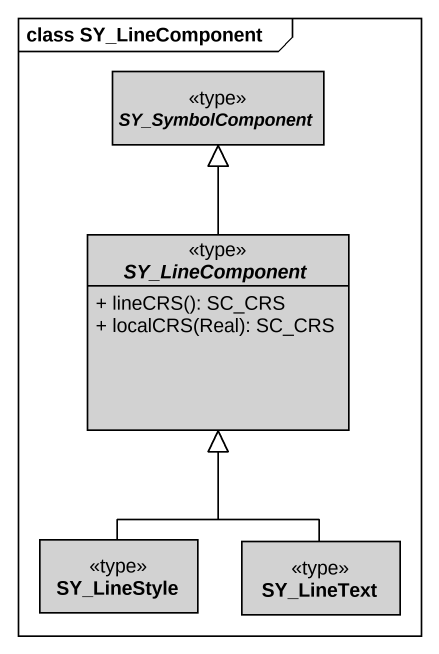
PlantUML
@startuml
mainframe class SY_LineComponent
hide circle
hide empty members
skinparam classAttributeIconSize 0
abstract class SY_SymbolComponent <<type>> #D2D2D2
abstract class SY_LineComponent <<type>> #D2D2D2 {
  + lineCRS(): SC_CRS
  + localCRS(Real): SC_CRS
}
class SY_LineStyle <<type>> #D2D2D2
class SY_LineText <<type>> #D2D2D2
SY_LineComponent -up-|> SY_SymbolComponent
SY_LineStyle -up-|> SY_LineComponent
SY_LineText -up-|> SY_LineComponent
@enduml
